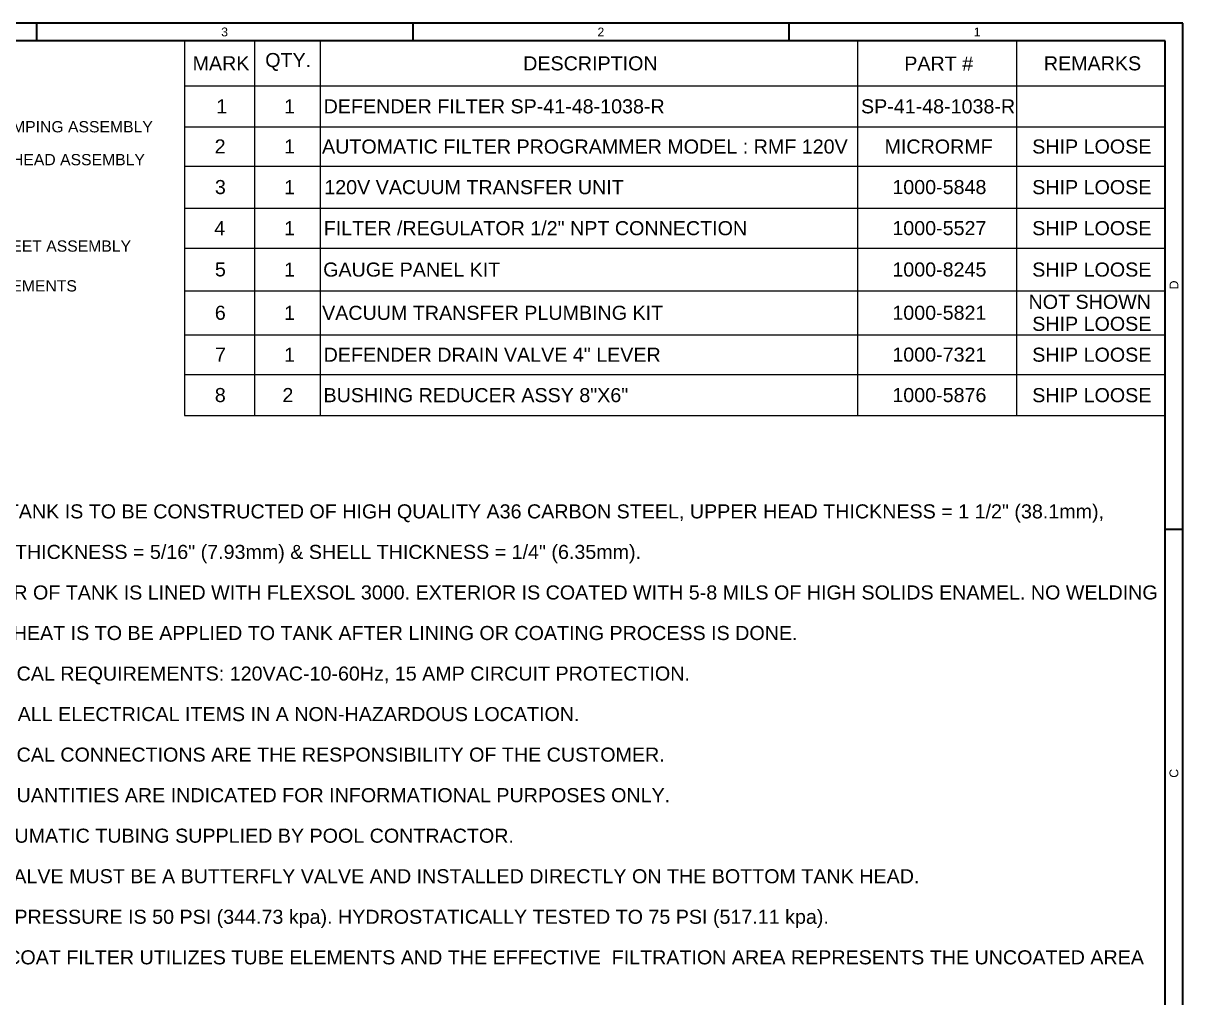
# Model space of a CAD drawing. Header units: inches. Extents: x 17 to 469, y 7 to 301.
# Drawn here: x 296.1 to 469, y 155.6 to 301 of the extents above; entities that cross this region are included whole.
import ezdxf

# ---------------------------------------------------------------- set-up
doc = ezdxf.new("R2010")
doc.units = ezdxf.units.IN
doc.header["$LTSCALE"] = 14
doc.header["$MEASUREMENT"] = 0
doc.layers.get('0').update_dxf_attribs({"lineweight": 25})
for name, color, linetype, lineweight in [('Border', 7, 'Continuous', 35), ('Symbol', 7, 'Continuous', 25), ('Symbol (ANSI)', 7, 'Continuous', 25)]:
    doc.layers.add(name, color=color, linetype=linetype, lineweight=lineweight)
doc.styles.add('MEMCOR Medium', font='arial.ttf')
doc.styles.add('Note Text (ANSI)', font='arial.ttf')
doc.styles.add('Standard A-B-C', font='arial.ttf')
doc.styles.add('Standard D-E NeptuneBenson', font='arial.ttf')

# ---------------------------------------------------------------- blocks, each defined once
blk = doc.blocks.new('Borders 22x34_D')
at = {"layer": 'Border'}
for p, q in [((33.5, 21.5), (1.25, 21.5)), ((21.289, 21.5), (21.289, 21.312)), ((25.297, 21.5), (25.297, 21.312)), ((29.305, 21.5), (29.305, 21.312)), ((33.5, 0.5), (33.5, 21.5)), ((33.312, 21.312), (1.25, 21.312)), ((33.312, 0.5), (33.312, 21.312)), ((33.312, 16.109), (33.5, 16.109))]:
    blk.add_line(p, q, dxfattribs=at)
at = {"layer": 'Border', "char_height": 0.094, "attachment_point": 5, "style": 'Standard A-B-C'}
for s, insert in [('\\fArial|b0|i0;{\\H0.0940;3}', (23.293, 21.406)), ('\\fArial|b0|i0;{\\H0.0940;2}', (27.301, 21.406)), ('\\fArial|b0|i0;{\\H0.0940;1}', (31.309, 21.406))]:
    blk.add_mtext(s, dxfattribs=dict(at, insert=insert))
at = {"layer": 'Border', "char_height": 0.094, "attachment_point": 5, "rotation": 90, "style": 'Standard A-B-C'}
for s, insert in [('\\fArial|b0|i0;{\\H0.0940;D}', (33.406, 18.711)), ('\\fArial|b0|i0;{\\H0.0940;C}', (33.406, 13.508))]:
    blk.add_mtext(s, dxfattribs=dict(at, insert=insert))
blk = doc.blocks.new('UPPER HEAD ADN ELEMENT DETAIL')
at = {"layer": 'Symbol (ANSI)', "color": 7, "char_height": 0.06, "attachment_point": 4, "style": 'Note Text (ANSI)'}
for s, insert in [('\\fArial|b0|i0;{\\H0.0600;PNEUMATIC BUMPING ASSEMBLY}', (0.3343, 0.5462)), ('\\fArial|b0|i0;{\\H0.0600;UPPER HEAD ASSEMBLY}', (0.6552, 0.371)), ('\\fArial|b0|i0;{\\H0.0600;TUBESHEET ASSEMBLY}', (0.6234, -0.0894)), ('\\fArial|b0|i0;{\\H0.0600;TUBE ELEMENTS}', (0.6145, -0.3014))]:
    blk.add_mtext(s, dxfattribs=dict(at, insert=insert))
blk = doc.blocks.new('Table1')
at = {"layer": 'Symbol'}
for p, q in [((22.867, 21.313), (33.312, 21.313)), ((22.867, 21.313), (22.867, 20.833)), ((23.611, 21.313), (23.611, 20.833)), ((24.311, 21.313), (24.311, 20.833)), ((30.035, 21.313), (30.035, 20.833)), ((31.73, 21.313), (31.73, 20.833)), ((33.312, 21.313), (33.312, 20.833)), ((22.867, 20.833), (33.312, 20.833)), ((22.867, 20.833), (22.867, 17.319)), ((23.611, 20.833), (23.611, 17.319)), ((24.311, 20.833), (24.311, 17.319)), ((30.035, 20.833), (30.035, 17.319)), ((31.73, 20.833), (31.73, 17.319)), ((33.312, 20.833), (33.312, 17.319)), ((22.867, 20.396), (33.312, 20.396)), ((22.867, 19.977), (33.312, 19.977)), ((22.867, 19.53), (33.312, 19.53)), ((22.867, 19.102), (33.312, 19.102)), ((22.867, 18.649), (33.312, 18.649)), ((22.867, 18.18), (33.312, 18.18)), ((22.867, 17.756), (33.312, 17.756)), ((22.867, 17.319), (33.312, 17.319))]:
    blk.add_line(p, q, dxfattribs=at)
at = {"layer": 'Symbol', "char_height": 0.15, "attachment_point": 7, "style": 'MEMCOR Medium'}
for s, insert in [('MARK', (22.952, 20.998)), ('QTY.', (23.726, 20.991)), ('DESCRIPTION', (26.474, 20.995)), ('PART #', (30.533, 20.995)), ('REMARKS', (32.02, 20.995)), ('1', (23.204, 20.539)), ('1', (23.927, 20.539)), ('DEFENDER FILTER SP-41-48-1038-R', (24.348, 20.537)), ('SP-41-48-1038-R', (30.072, 20.537)), ('2', (23.187, 20.112)), ('1', (23.927, 20.112)), ('AUTOMATIC FILTER PROGRAMMER MODEL : RMF 120V', (24.331, 20.109)), ('MICRORMF', (30.323, 20.109)), ('SHIP LOOSE', (31.896, 20.109)), ('3', (23.19, 19.677)), ('1', (23.927, 19.678)), ('120V VACUUM TRANSFER UNIT', (24.355, 19.676)), ('1000-5848', (30.406, 19.677)), ('SHIP LOOSE', (31.896, 19.676)), ('FILTER /REGULATOR 1/2" NPT CONNECTION', (24.349, 19.239)), ('1000-5527', (30.406, 19.24)), ('4', (23.183, 19.241)), ('1', (23.927, 19.241)), ('SHIP LOOSE', (31.896, 19.239)), ('5', (23.19, 18.8)), ('1', (23.927, 18.8)), ('GAUGE PANEL KIT', (24.343, 18.798)), ('1000-8245', (30.406, 18.799)), ('SHIP LOOSE', (31.896, 18.798)), ('NOT SHOWN ', (31.857, 18.454)), ('6', (23.189, 18.338)), ('1', (23.927, 18.339)), ('VACUUM TRANSFER PLUMBING KIT', (24.332, 18.337)), ('1000-5821', (30.406, 18.338)), ('SHIP LOOSE', (31.896, 18.22)), ('7', (23.191, 17.894)), ('1', (23.927, 17.893)), ('DEFENDER DRAIN VALVE 4" LEVER', (24.348, 17.893)), ('1000-7321', (30.406, 17.892)), ('SHIP LOOSE', (31.896, 17.891)), ('8', (23.189, 17.461)), ('2', (23.909, 17.463)), ('BUSHING REDUCER ASSY 8"X6"', (24.347, 17.46)), ('1000-5876', (30.406, 17.461)), ('SHIP LOOSE', (31.896, 17.46))]:
    blk.add_mtext(s, dxfattribs=dict(at, insert=insert))

msp = doc.modelspace()

# ---------------------------------------------------------------- block references
for name, p, xscale, yscale, zscale in [('Borders 22x34_D', (0, 0), 14, 14, 14), ('Table1', (0, 0), 14, 14, 14), ('UPPER HEAD ADN ELEMENT DETAIL', (267.314326, 270.248466), 28, 28, 28)]:
    msp.add_blockref(name, p, dxfattribs=dict(xscale=xscale, yscale=yscale, zscale=zscale))

# ---------------------------------------------------------------- texts
at = {"layer": 'Symbol (ANSI)', "insert": (274.300001, 235.2793), "char_height": 2.100000067, "width": 189.70747583, "attachment_point": 1, "line_spacing_factor": 1.727336, "style": 'Standard D-E NeptuneBenson'}
msp.add_mtext('\\fArial|b0|i0;NOTES:\\P\\fArial|b0|i0;1.^I\\fArial|b0|i0;FILTER TANK IS TO BE CONSTRUCTED OF HIGH QUALITY A36 CARBON STEEL, UPPER HEAD THICKNESS = 1 1/2" (38.1mm), \\PLOWER HEAD THICKNESS = 5/16" (7.93mm) & SHELL THICKNESS = 1/4" (6.35mm).\\P\\fArial|b0|i0;2.^I\\fArial|b0|i0;INTERIOR OF TANK IS LINED WITH FLEXSOL 3000. EXTERIOR IS COATED WITH 5-8 MILS OF HIGH SOLIDS ENAMEL. NO WELDING \\POR EXTREME HEAT IS TO BE APPLIED TO TANK AFTER LINING OR COATING PROCESS IS DONE.\\P\\fArial|b0|i0;3.^I\\fArial|b0|i0;ELECTRICAL REQUIREMENTS: 120VAC-10-60Hz, 15 AMP CIRCUIT PROTECTION.\\P\\fArial|b0|i0;4.^I\\fArial|b0|i0;LOCATE ALL ELECTRICAL ITEMS IN A NON-HAZARDOUS LOCATION.\\P\\fArial|b0|i0;5.^I\\fArial|b0|i0;ELECTRICAL CONNECTIONS ARE THE RESPONSIBILITY OF THE CUSTOMER.\\P\\fArial|b0|i0;6.^I\\fArial|b0|i0;MEDIA QUANTITIES ARE INDICATED FOR INFORMATIONAL PURPOSES ONLY.\\P\\fArial|b0|i0;7.^I\\fArial|b0|i0;ALL PNEUMATIC TUBING SUPPLIED BY POOL CONTRACTOR.\\P\\fArial|b0|i0;8.^I\\fArial|b0|i0;DRAIN VALVE MUST BE A BUTTERFLY VALVE AND INSTALLED DIRECTLY ON THE BOTTOM TANK HEAD.\\P\\fArial|b0|i0;9.^I\\fArial|b0|i0;DESIGN PRESSURE IS 50 PSI (344.73 kpa). HYDROSTATICALLY TESTED TO 75 PSI (517.11 kpa).\\P\\fArial|b0|i0;10.  THIS PRECOAT FILTER UTILIZES TUBE ELEMENTS AND THE EFFECTIVE  FILTRATION AREA REPRESENTS THE UNCOATED AREA\\P', dxfattribs=at)

doc.saveas('drawing.dxf')
